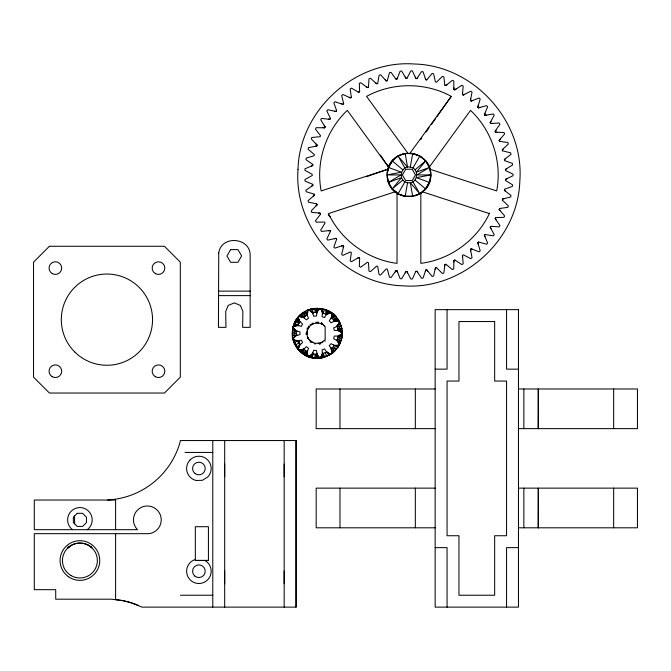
<?xml version="1.0" encoding="UTF-8"?>
<svg xmlns="http://www.w3.org/2000/svg" width="671" height="671" viewBox="0 0 671 671"><rect width="100%" height="100%" fill="white"/><g stroke="black" fill="none" stroke-linecap="round" stroke-linejoin="round"><path stroke-width="1.01" d="M224.684 607.129L224.684 440.545M284.177 583.728L284.177 571.038M284.177 476.804L284.177 464.114M115.605 529.687L115.605 500.038L34.296 500.038L34.296 529.687L137.521 529.687A13.881 13.881 0 0 1 140.793 507.628A13.881 13.881 0 0 1 160.956 517.165A13.881 13.881 0 0 1 145.976 533.688L34.296 533.655L34.296 589.683L55.718 589.683L55.718 599.195L111.638 599.195L123.154 600.721L130.702 602.617L142.034 607.129L296.079 607.129L296.079 440.545L180.424 440.545L179.618 443.741A79.329 79.329 0 0 1 111.487 499.66L107.67 500.038M340.927 325.427L338.914 321.258L334.636 321.09L331.029 322.826L329.243 320.813L331.407 317.442L331.742 313.181L331.113 312.476L324.479 309.348L319.06 308.366M293.512 325.427C291.751 331.415 291.709 338.184 294.661 343.929L295.106 342.244M300.004 351.344C319.06 370.904 352.77 346.06 339.417 322.231C331.365 302.378 299.669 304.827 293.722 324.848L293.034 327.859L296.121 330.82L299.962 331.919L299.962 334.603L296.121 335.701L293.034 338.662L293.311 340.516L294.485 340.155L294.133 342.822C296.263 347.913 300.096 352.283 304.919 354.984L303.929 353.357M325.745 311.126L326.785 310.17L327.104 314.322L328.958 313.29L329 311.218L326.794 314.556L322.466 312.921L322.097 308.752L319.673 308.593L317.089 312.032L312.409 312.82L308.945 309.893L307.108 310.43M327.339 356.083C321.308 358.725 313.894 359.136 307.93 356.234L307.243 352.015L308.526 348.224L306.311 346.697L304.424 348.643L301.422 349.792L301.371 352.569L296.439 347.15L296.045 344.777M298.016 349.155C299.778 352.023 303.812 347.041 305.54 350.74L305.448 355.303L309.39 356.964M322.466 312.921L322.08 316.645L324.596 317.601C326.844 311.537 333.856 311.386 336.532 317.408L335.508 321.04L337.999 319.371L337.639 318.884M505.489 180.465L505.515 179.342L513.047 175.693L513.047 174.158L505.548 170.509L505.456 169.386L512.577 164.991L512.418 163.456L504.575 160.604L504.382 159.488L511 154.389L510.69 152.879L502.596 150.841L502.285 149.759L508.35 143.997L507.88 142.529L499.627 141.338L499.199 140.298L504.642 133.94L504.03 132.531L495.693 132.195L495.164 131.197L499.92 124.32L499.165 122.978L490.811 123.514L490.207 122.567L494.233 115.227L493.344 113.978L485.116 115.345L484.395 114.481L487.649 106.773L486.626 105.615L478.591 107.83L477.777 107.05L480.218 99.04L479.094 98L471.319 101.027L470.43 100.331L472.04 92.112L470.807 91.197L463.393 94.997L462.436 94.401L463.191 86.064L461.866 85.267L454.888 89.83L453.873 89.327L453.764 80.956L452.371 80.302L445.888 85.552L444.831 85.158L443.867 76.846L442.415 76.343L436.502 82.223L435.412 81.937L433.592 73.776L432.099 73.416L426.823 79.883L425.708 79.706L423.065 71.772L421.539 71.579L416.959 78.549L415.827 78.49L412.38 70.866L410.845 70.832L407.012 78.23L405.88 78.297L401.669 71.067L400.134 71.185L397.081 78.977L395.957 79.119L391.025 72.367L389.507 72.636L387.268 80.671L386.177 80.956L380.574 74.749L379.098 75.177L377.698 83.397L376.641 83.8L370.426 78.197L369 78.775L368.446 87.096L367.44 87.599L360.679 82.667L359.32 83.389L359.631 91.726L358.675 92.33L351.453 88.119L350.178 88.975L351.336 97.236L350.455 97.932L342.831 94.485L341.648 95.475L343.653 103.569L342.847 104.357L334.904 101.715L333.831 102.814L336.657 110.656L335.936 111.529L327.775 109.709L326.819 110.916L330.442 118.431L329.805 119.371L321.501 118.406L320.671 119.698L325.074 126.819L324.512 127.8L316.15 127.691L315.462 129.067L320.537 135.676L320.117 136.725L311.78 137.48L311.243 138.922L317.006 144.986L316.662 146.06L308.45 147.67L308.056 149.155L314.38 154.59L314.179 155.706L306.177 158.146L305.942 159.664L312.795 164.42L312.703 165.552L304.995 168.798L304.919 170.333L312.225 174.368L312.25 175.492L304.919 179.518L304.995 181.053L312.678 184.307L312.82 185.431L305.942 190.187L306.177 191.713L314.145 194.154L314.414 195.253L308.056 200.696L308.45 202.181L316.628 203.799L317.006 204.865L311.243 210.937L311.78 212.371L320.117 213.126L320.57 214.166L315.462 220.784L316.15 222.16L324.487 222.076L325.074 223.04L320.671 230.153L321.501 231.453L329.805 230.489L330.459 231.411L326.819 238.935L327.775 240.143L335.936 238.322L336.683 239.178L333.831 247.037L334.904 248.144L342.847 245.494L343.678 246.265L341.648 254.384L342.831 255.366L350.43 251.944L351.361 252.598L350.178 260.876L351.453 261.732L358.675 257.521L359.648 258.109L359.32 266.462L360.679 267.192L367.423 262.277L368.463 262.73L369 271.084L370.426 271.663L376.624 266.085L377.698 266.429L379.098 274.682L380.574 275.11L386.169 268.92L387.276 269.155L389.507 277.215L391.025 277.492L395.957 270.732L397.073 270.908L400.134 278.675L401.669 278.792L405.88 271.596L407.012 271.596L410.845 279.027L412.38 278.985L415.835 271.394L416.959 271.277L421.539 278.28L423.065 278.079L425.716 270.17L426.823 269.935L432.099 276.435L433.592 276.083L435.412 267.914L436.494 267.603L442.415 273.516L443.867 273.005L444.848 264.726L445.88 264.273L452.371 269.549L453.764 268.903L453.89 260.558L454.871 260.004L461.866 264.584L463.191 263.787L462.453 255.483L463.367 254.829L470.807 258.662L472.04 257.739L470.455 249.553L471.302 248.807L479.094 251.86L480.218 250.811L477.802 242.835L478.566 242.005L486.626 244.236L487.649 243.078L484.42 235.395L485.091 234.489L493.344 235.882L494.233 234.624L490.233 227.31L490.811 226.337L499.165 226.882L499.92 225.54L495.19 218.671L495.668 217.647L504.03 217.32L504.642 215.919L499.199 209.562L499.593 208.505L507.88 207.322L508.35 205.854L502.311 200.101L502.571 199.002L510.69 196.98L511 195.471L504.407 190.371L504.55 189.247L512.418 186.395L512.577 184.869L505.489 180.465L505.548 179.342L506.882 178.813M444.789 266.161L444.831 264.701L445.88 264.273M313.231 309.549L314.774 308.392L317.089 312.032L317.224 308.274L312.35 308.752L308.241 309.968M342.118 335.097L342.151 332.036L341.053 331.08L342.093 330.811L342 330.207M341.053 331.08L342.21 333.252L342.093 335.71L341.136 340.516L338.075 341.891L339.266 345.037L334.636 345.431L331.029 343.695L329.243 345.708L330.954 347.821L331.734 351.981L333.076 352.569L336.532 349.113L340.516 342.244M430.639 172.791L429.457 167.616C439.824 199.841 388.056 208.488 387.117 174.93C387.922 142.059 438.54 149.39 429.809 181.262M341.145 330.761L342.093 330.811L342.042 334.754M342.151 334.477L342.059 333.672L341.053 335.433L342.093 335.71L337.849 337.354L337.337 339.367L337.127 340.683L339.417 344.29L339.87 343.552M298.956 319.681L297.907 317.408L299.803 321.501L297.798 325.209L294.485 326.366L293.512 326.031L295.181 321.484L299.04 316.418C303.384 318.876 308.995 315.378 307.662 310.17L307.368 312.627L307.93 310.279L308.819 309.759M456.028 88.949L454.871 89.855L453.873 89.327L453.973 87.859M295.332 343.242L295.181 345.037L298.679 343.175L299.803 345.02L297.907 349.113L297.203 346.546M310.061 341.984L310.715 341.195C306.353 337.874 305.657 330.862 309.289 326.752M306.915 333.252L307.108 331.248M305.993 334.368L307.008 334.267L307.008 332.254M307.377 350.681L305.448 355.303L303.938 353.24M318.23 323.045L318.331 322.03M311.31 166.005L312.678 165.544L312.795 164.42M306.001 355.563L307.93 356.234L307.368 353.885L305.448 355.303L307.268 351.772L305.54 350.74L303.334 354.036L302.864 352.98L304.391 354.674M303.334 354.036L303.888 349.507L303.225 349.247M415.341 77.106L415.827 78.49L416.959 78.582L417.656 77.291M416.959 78.582L415.835 78.465M435.211 269.365L435.412 267.914M322.617 352.535L321.854 355.647L322.097 357.769L320.277 358.037L322.424 353.869L322.08 349.876L324.596 348.912C325.67 351.898 330.459 355.823 333.076 352.569L331.726 350.933L330.954 347.821M397.073 270.908L395.957 270.765L397.073 270.908L397.5 272.283M342.025 334.275C342.193 333.806 337.312 335.634 337.849 337.354L341.732 338.134L337.337 339.367L336.934 340.499L337.505 341.153L341.136 340.516L337.337 339.367L337.505 341.153M388.492 168.488L388.777 166.576M293.722 324.848L292.715 328.387C296.691 328.555 296.666 334.561 296.297 335.315L292.355 335.71C291.239 340.918 297.991 341.933 301.313 340.088L302.571 342.47L299.66 345.238L298.746 340.935L293.294 339.711L292.447 336.322M338.234 346.681L339.635 343.929M504.55 189.247L504.374 190.363L505.607 191.16M92.246 548.182L89.478 545.942M407.557 182.738C417.505 184.802 420.365 168.58 410.308 167.113C400.361 165.058 397.5 181.271 407.557 182.738L405.158 196.318L404.68 196.326M410.308 167.113L412.707 153.533L413.185 153.533M429.457 182.235L430.748 174.93L416.867 174.93L429.406 167.473L416.389 172.212L425.64 160.914L419.954 156.133L424.357 159.505M464.617 94.25L463.367 95.03L462.436 94.401L462.688 92.95M388.056 168.597L387.226 172.791L388.408 167.616L387.117 174.93L388.459 182.378L401.476 177.639L392.2 188.903L402.86 180.029M310.564 357.324L312.35 357.769L313.122 353.877L312.409 353.701L308.945 356.628L308.241 356.553M322.617 313.986L321.728 310.614L322.097 308.752L323.33 313.147L324.479 309.348M315.026 344.324L315.211 343.376L321.166 342.789L325.15 339.769L325.15 326.752L323.732 325.326M314.774 308.392L315.169 312.334L317.006 312.25L316.486 315.974L313.81 316.284L312.25 312.602L313.122 312.636L312.35 308.752M333.311 315.588L334.896 315.588L333.47 319.924L336.532 317.408L334.376 321.141L332.086 318.398L333.076 313.944L332.581 313.583M296.121 330.82L296.297 331.197L292.237 333.252L296.205 333.252L292.355 335.71L292.715 328.387L294.133 323.699L297.798 325.209L299.803 321.501M425.364 271.57L425.708 270.145L426.823 269.968L427.645 271.151M299.3 350.514L298.318 349.289L298.914 346.949L298.318 349.289L298.729 350.027L299.551 350.933L301.422 349.792M502.311 200.101L502.596 199.01L504.013 198.767M472.61 100.407L471.302 101.053L470.43 100.331L470.832 98.914M315.202 146.219L316.662 146.06L316.972 144.978M397.5 77.568L397.081 78.977L395.957 79.119M293.764 325.477L297.169 318.389M310.455 355.571L309.968 357.173L309.767 356.049L310.455 355.571L312.35 357.769L312.25 353.919L313.81 350.22L316.486 350.547L317.224 354.707L317.224 358.247L315.982 357.165L316.62 358.213M299.551 350.933L299.862 349.994L300.583 349.901L301.371 352.569L303.888 349.507L302.025 349.608L301.371 352.569L301.388 351.881L300.918 352.158M297.664 325.611L299.66 321.283L302.571 324.051L301.313 326.433L298.746 325.586L293.512 326.031L297.798 325.209L297.396 325.62L298.746 325.586M338.629 346.093L339.09 345.146M298.016 317.358L301.371 313.944L305.448 311.218L308.526 318.297L306.311 319.824L303.225 317.274L303.888 317.006L301.371 313.944L305.54 315.781L307.251 314.598L305.448 311.218L304.441 312.602L304.391 311.856M343.2 247.649L343.678 246.265L342.847 245.494L341.497 246.072M499.224 209.57L499.593 208.505M316.662 146.06L317.006 144.986L315.907 144.013M294.083 324.949L296.129 319.899M330.954 318.7L333.076 313.944L331.726 315.588M479.941 107.343L478.566 107.855L477.777 107.05L478.322 105.683M316.603 313.256L317.224 311.814L317.224 308.274L315.806 309.507M325.267 313.835L326.785 310.17L326.995 314.389M453.873 89.327L454.888 89.83M334.921 321.074L336.532 317.408L334.636 321.09L333.328 321.384M293.235 326.467L298.318 317.232L299.04 316.418L301.422 316.72L303.334 312.476L307.251 314.598M405.25 272.887L405.88 271.562L407.012 271.621L407.565 272.946M338.687 345.724L339.174 345.095M295.659 321.233L296.808 318.884M296.758 319.757L297.907 317.408L298.478 317.878L298.209 317.282M68.836 547.033L68.509 546.404L67.57 548.182L70.816 545.657M339.031 345.037L338.947 345.565M495.668 217.647L495.164 218.654L496.087 219.794M489.612 213.084C477.089 240.017 450.316 259.643 420.834 263.351L420.834 193.198M393.508 159.505L388.509 167.339L390.79 162.81M427.075 187.05L429.356 182.512L424.357 190.354A21.816 21.816 0 0 0 425.8 188.769L429.356 182.512M316.603 353.265L319.673 357.928L320.746 357.794L321.854 355.647L324.479 357.173L323.33 353.374L326.794 351.965L328.605 353.089L329 355.303L333.076 352.569M316.184 356.888L317.224 358.247L318.088 356.108L319.648 357.903L320.746 357.794L321.728 355.907L322.097 357.769L321.3 356.746M486.509 115.001L485.091 115.37L484.395 114.481L485.074 113.189M296.515 324.135L295.559 325.963L293.294 326.811L294.485 326.366M323.053 127.658L324.512 127.8L325.041 126.802M306.806 328.941L307.695 329.31C310.212 322.717 319.664 320.797 324.521 325.963M327.456 314.103L329 311.218L328.605 313.432L327.104 314.322M322.541 323.305L322.055 324.21L322.952 324.689M337.261 320.184L338.914 321.258C340.231 323.749 336.246 327.322 333.655 327.825L334.309 330.442L338.301 330.585L342 332.715L339.392 331.071L341.732 328.387L341.581 327.792M337.06 321.048L337.999 319.371L339.87 322.961M388.509 167.339L392.074 161.09L397.911 156.133M398.037 193.802L404.965 181.799M412.9 168.06L419.828 156.058M295.601 322.105L297.06 319.631M324.512 127.8L325.074 126.819L324.202 125.636M395.194 271.99L395.957 270.732M299.04 316.418L300.457 314.774M342.151 332.036L342.21 333.252M299.14 316.041L300.004 315.177M490.811 226.337L490.207 227.293L491.021 228.517M300.407 344.106L299.803 345.02L298.746 340.935M492.262 123.305L490.811 123.514L490.233 122.55L491.021 121.342M310.95 342.638L311.495 341.833L315.211 343.376M331.113 312.476L332.413 313.567M420.675 139.643L421.874 137.949M426.077 132.011L429.079 127.767M431.478 124.378L435.68 118.44M436.88 116.746L451.289 96.381C425.406 82.181 392.46 82.181 366.576 96.381L407.834 153.164M331.407 349.079L334.376 345.38M328.371 119.077L329.78 119.354L330.442 118.431M462.436 94.401L463.393 94.997M410.031 153.164L451.289 96.381M429.289 167.146L470.53 110.388C492.061 130.585 502.243 161.946 496.708 190.933L429.977 169.251M300.583 316.62L299.551 315.588L303.888 317.006L301.422 316.72L302.629 315.076M312.409 353.701L313.047 352.837M485.091 234.489L484.395 235.37L485.074 236.67M333.076 313.944L332.741 314.363L329.52 311.537M497.127 132.145L495.668 132.204L495.164 131.197L496.087 130.065M470.43 100.331L471.319 101.027M318.088 310.413L317.224 308.274L318.23 310.254L319.673 308.392L318.28 309.734M340.6 331.768L342.093 330.811L340.012 331.357L338.041 330.509L337.337 327.154L340.314 323.699L340.046 323.145M318.23 310.254L319.757 308.601L320.746 308.727L321.728 310.614M336.657 110.656L335.919 111.503L334.535 111.092M332.413 352.963L331.6 353.676M334.636 321.09L336.515 320.99L337.999 319.371L337.161 319.799M309.197 309.759L309.968 309.348L313.122 312.636L308.945 309.893L307.796 310.228L311.159 309.046M299.618 315.806L302.353 313.214L301.858 313.583M478.566 242.005L477.777 242.81L478.322 244.169M501.061 141.438L499.601 141.355L499.199 140.298L500.239 139.266M477.777 107.05L478.591 107.83M343.653 246.291L342.822 245.519M331.315 317.693L332.086 318.398L334.896 315.588L334.024 316.049M67.57 548.182L69.264 546.722L68.509 546.404L69.331 546.672L68.585 546.462L68.283 547.435M446.936 84.563L445.88 85.578L444.831 85.158M293.311 340.516L293.906 339.945M343.653 103.569L342.822 104.332L341.497 103.779M396.813 156.788L392.292 160.965L402.86 169.83M421.053 193.063L425.8 188.769M331.315 348.828L332.086 348.123L336.532 349.113L333.47 346.597M315.907 205.838L317.006 204.865M333.529 352.158L333.982 351.755L332.741 352.158M419.954 193.726L425.573 188.886L415.014 180.029M415.014 169.83L425.64 160.914M484.395 114.481L485.116 115.345M297.907 349.113L298.478 348.643M470.832 250.937L470.438 249.528L471.319 248.832L472.61 249.453M503.426 148.845L502.285 149.759L502.596 150.841M332.078 353.147L329.52 354.984M470.455 249.553L471.319 248.832M338.704 330.761L341.732 328.387L337.849 329.159L341.136 326.005L337.337 327.154L336.934 326.022L340.314 323.699L338.285 324.353L337.127 325.838L337.337 327.154M90.719 546.84L91.315 546.404L90.216 546.471M349.172 97.22L350.43 97.916L351.336 97.236M87.289 529.687L87.708 529.377A12.296 12.296 0 0 0 88.882 511.461A12.296 12.296 0 0 0 70.933 511.461A12.296 12.296 0 0 0 72.107 529.377L72.527 529.687M69.448 546.58C75.152 542.151 83.649 541.942 89.604 546.018M313.223 196.108L314.414 195.253L314.145 194.154M306.555 354.573L307.662 356.351L308.945 356.628L311.487 354.682L312.35 357.769M357.475 258.369L358.675 257.521M490.207 122.567L490.837 123.498M299.744 344.944L296.439 347.15L296.221 345.498L297.169 348.132M505.607 158.7L504.382 159.488L504.575 160.604M338.301 330.585L341.732 328.387L340.549 328.849M357.475 91.491L358.666 92.304L359.631 91.726M388.459 182.378L400.998 174.93L387.117 174.93L401.476 172.212L388.459 167.473M311.554 186.161L312.82 185.431M338.041 330.509L341.732 328.387M495.164 131.197L495.693 132.195M296.339 335.584L297.295 335.047M311.495 324.689L313.273 323.732L312.904 322.843M321.166 342.789L322.952 341.833M309.792 309.608L310.564 309.197M307.268 338.578L308.174 338.092L308.652 338.989M454.871 260.004L453.873 260.533L453.973 261.992M506.764 168.723L505.456 169.386L505.548 170.509M303.46 349.121L304.424 348.643M366.332 86.643L367.423 87.574L368.446 87.096M195.328 559.471L192.535 560.696A12.296 12.296 0 0 0 188.366 577.572L190.363 580.08A12.296 12.296 0 0 0 207.75 579.744A12.296 12.296 0 0 0 207.414 562.357L204.831 560.453L195.328 560.428L195.328 526.71L208.421 526.71L208.421 560.428L204.831 560.453M499.601 141.355L499.224 140.281M338.075 324.621L340.314 323.699M398.649 155.689L402.6 154.053M415.265 195.806L419.216 194.171M297.664 340.91L294.133 342.822L293.713 341.271M328.958 313.29L330.853 312.56M398.138 155.991L404.68 153.533M413.185 196.326L419.727 193.86M377.698 83.397L376.624 83.766L375.634 82.726M366.383 176.725L387.888 169.251L321.157 190.933C315.622 161.946 325.804 130.585 347.335 110.388L388.576 167.146L387.955 165.158M435.42 267.947L436.494 267.603M334.535 238.759L335.936 238.322L336.683 239.178M320.746 357.794L321.761 357.777M308.945 356.628L310.447 356.209L310.203 356.687L311.159 357.467M91.231 546.462L90.484 546.672L91.315 546.404L90.971 546.672M293.353 328.211L292.715 328.387L293.672 328.572L293.017 327.196M338.041 336.012L334.309 336.079L333.655 338.687L337.127 340.683M322.466 353.592L323.33 353.374L322.424 353.869L324.479 357.173L322.147 354.741M387.268 80.671L386.169 80.931L385.288 79.79M328.371 230.782L329.805 230.489M430.748 174.93L416.389 177.639L429.406 182.386M425.716 270.17L426.823 269.968M298.109 349.197L299.04 350.094L300.583 349.901M299.04 350.094L299.862 349.994M339.392 331.071L342.093 330.811M318.23 343.477L319.237 343.376L319.421 344.324M415.835 271.394L416.959 271.31L417.656 272.56M338.704 342.94L340.314 342.822L338.075 341.891M341.145 335.76L342.093 335.71L340.012 335.156L338.301 335.936L342.093 335.71L339.392 335.441M312.25 353.919L317.006 354.271M405.25 76.972L405.88 78.264L407.012 78.23M305.942 333.252L306.915 333.235M86.869 544.533L87.884 544.533M412.598 153.441L405.267 153.441L412.598 153.441L419.727 155.991M405.267 196.41L412.598 196.41L405.267 196.41L398.138 193.86M218.427 291.13L250.157 291.13M218.427 295.617L250.157 295.617M339.375 322.038L339.786 322.592M334.896 350.933L331.541 349.826L332.086 348.123L334.896 350.933L331.726 350.933L331.742 353.34M309.197 356.762L307.863 356.259M435.16 369.151L447.062 369.151L447.062 309.65M518.457 369.151L506.563 369.151L506.563 309.65M435.16 388.979L316.175 388.979L316.175 428.643L435.16 428.643M518.457 388.979L637.45 388.979L637.45 428.643L518.457 428.643M185.037 452.439L212.782 452.439M435.16 488.136L316.175 488.136L316.175 527.8L435.16 527.8M518.457 488.136L637.45 488.136L637.45 527.8L518.457 527.8M435.16 547.637L447.062 547.637L447.062 607.129M518.457 547.637L506.563 547.637L506.563 607.129M195.328 560.428L208.421 560.428M180.424 595.236L212.782 595.236M318.65 213.118L320.117 213.126L320.57 214.166M334.636 345.431L336.515 345.531L337.999 347.15L333.328 345.137M405.88 271.596L407.012 271.596M336.515 320.99L338.914 321.258M339.895 340.331L341.136 340.516M319.673 308.543L320.746 308.727L321.854 310.866L322.097 308.752L322.038 309.281L321.082 308.735L321.761 308.744M321.493 357.853L319.673 358.121L318.28 356.787M426.823 79.883L425.716 79.681L425.364 78.289M417.278 154.775L412.707 153.533L419.216 155.689M400.587 195.085L405.158 196.318L398.649 194.171M338.285 342.168L340.314 342.822M422.638 191.889L489.36 213.571M296.003 340.642L297.798 341.304L298.679 343.175M298.209 349.247L297.429 346.479M303.46 317.4L304.424 317.878M320.277 308.484L320.746 308.727M298.679 323.347L295.181 321.484L299.744 321.577L296.439 319.371M307.268 327.943L308.174 328.421M313.273 342.789L309.289 339.769M388.777 183.275L392.074 188.769L397.911 193.726L392.292 188.886M296.339 330.937L297.295 331.474M358.666 257.555L359.648 258.109M325.703 355.731L326.785 356.351L325.267 352.686M338.452 320.319L339.417 322.231M335.508 345.481L337.999 347.15M305.54 350.74L307.251 351.923M395.093 191.789L328.505 213.571C341.086 240.277 367.742 259.66 397.031 263.351L397.031 193.198M313.818 357.4L314.774 358.121L315.169 354.179L317.224 358.247L317.106 354.506M499.199 209.562L500.239 210.593M324.521 340.558L325.2 341.237M293.034 327.859L293.672 328.572M328.169 214.661L330.224 216.993M310.061 324.538L310.715 325.326M329.78 230.505L330.459 231.411M312.409 312.82L313.047 313.684M462.436 255.458L462.688 256.901M331.407 317.442L332.086 318.398M380.423 155.135L388.576 167.146L387.846 165.183M303.334 312.476L305.54 315.781M326.995 352.124L329 355.303L327.456 352.418M429.088 166.576L425.8 161.09L429.356 167.339M395.747 191.285L396.813 193.063M404.965 168.06L398.037 156.058L407.557 167.113L405.15 153.458M412.9 181.799L419.828 193.802L410.308 182.738L412.715 196.393M388.509 182.512L392.074 188.769M307.695 337.203L308.174 338.092M311.906 323.305L312.392 324.21M339.308 321.677L338.947 320.956L339.09 321.375M305.716 354.179L306.546 355.823M316.628 203.799L316.972 204.881M320.201 343.082L320.495 344.055M309.968 309.348L310.455 310.95M301.891 351.554L302.353 353.307M298.385 317.509L298.914 319.572M387.226 177.069L388.408 182.235M339.526 322.038L339.635 322.592M308.501 326.098L308.652 327.532M301.187 314.456L301.422 316.72M312.678 184.307L312.795 185.431M316.116 322.03L316.217 323.045M74.498 516.024L74.649 523.866M326.785 310.17L326.794 314.556M613.655 388.979L613.655 428.643M613.655 488.136L613.655 527.8M523.858 388.979L523.858 428.643M523.858 488.136L523.858 527.8M415.332 388.979L415.332 428.643M415.332 488.136L415.332 527.8M339.971 388.979L339.971 428.643M339.971 488.136L339.971 527.8M317.224 321.979L317.224 322.952M296.079 440.545L296.079 607.129M284.177 440.545L284.177 607.129M224.684 463.946L224.684 476.636M224.684 571.038L224.684 583.728M212.782 440.545L212.782 607.129M115.605 533.655L115.605 599.606M115.446 599.58A79.329 79.329 0 0 1 138.033 605.234M298.008 169.478C293.604 228.677 344.139 284.429 403.481 285.854C462.688 290.249 518.431 239.723 519.857 180.373C524.261 121.174 473.734 65.422 414.384 64.005C355.177 59.602 299.434 110.128 298.008 169.478M218.738 252.858L218.427 327.347L225.968 327.347L225.708 311.478L228.224 305.414L234.296 302.898L240.369 305.414L242.885 311.478L242.625 327.347L250.157 327.347L250.157 255.953C251.063 237.459 221.455 234.548 218.738 252.858M307.846 355.898L307.662 356.351L307.528 354.548L307.846 355.898M321.543 322.843L321.166 323.732L322.055 324.21L321.543 322.843M230.631 249.604L226.966 255.953L230.631 262.302L237.962 262.302L241.619 255.953L237.962 249.604L230.631 249.604M405.661 169.26L402.39 174.93L405.661 180.591L412.204 180.591L415.475 174.93L412.204 169.26L405.661 169.26M189.985 460.029L188.098 462.621A12.296 12.296 0 0 0 195.991 480.461L202.357 480.31L207.792 476.997A12.296 12.296 0 0 0 207.373 459.618A12.296 12.296 0 0 0 189.985 460.029M294.644 336.867L292.715 338.134L296.297 335.315L294.644 336.867M49.419 246.274L33.55 262.143L33.55 377.169L49.419 393.03L164.437 393.03L180.306 377.169L180.306 262.143L164.437 246.274L49.419 246.274M77.199 513.323L73.365 517.156L73.365 522.583L77.199 526.416L82.617 526.416L86.45 522.583L86.45 517.156L82.617 513.323L77.199 513.323M294.871 329.83L292.355 330.811L296.297 331.197L294.871 329.83M518.457 309.65L435.16 309.65L435.16 607.129L518.457 607.129L518.457 309.65M494.661 321.552L458.964 321.552L458.964 381.044L447.062 381.044L447.062 535.735L458.964 535.735L458.964 595.236L494.661 595.236L494.661 535.735L506.563 535.735L506.563 381.044L494.661 381.044L494.661 321.552M538.293 428.643L538.293 388.979L538.226 428.643M538.293 527.8L538.293 488.136L538.226 527.8M155.32 273.592A6.349 6.349 0 0 0 164.84 268.09A6.349 6.349 0 0 0 155.32 262.596A6.349 6.349 0 0 0 155.32 273.592M155.32 376.716A6.349 6.349 0 0 0 164.84 371.222A6.349 6.349 0 0 0 155.32 365.72A6.349 6.349 0 0 0 155.32 376.716M52.195 376.716A6.349 6.349 0 0 0 61.715 371.222A6.349 6.349 0 0 0 52.195 365.72A6.349 6.349 0 0 0 52.195 376.716M52.195 273.592A6.349 6.349 0 0 0 61.715 268.09A6.349 6.349 0 0 0 52.195 262.596A6.349 6.349 0 0 0 52.195 273.592M74.674 351.906A45.611 45.611 0 0 0 150.983 331.457A45.611 45.611 0 0 0 95.123 275.596A45.611 45.611 0 0 0 74.674 351.906M71.185 575.643A17.454 17.454 0 0 0 97.362 560.528A17.454 17.454 0 0 0 71.185 545.406A17.454 17.454 0 0 0 71.185 575.643M68.358 576.649A19.828 19.828 0 0 0 99.644 562.474A19.828 19.828 0 0 0 71.722 542.462A19.828 19.828 0 0 0 68.358 576.649M194.716 575.995A6.349 6.349 0 0 0 205.116 572.447A6.349 6.349 0 0 0 196.838 565.217A6.349 6.349 0 0 0 194.716 575.995M195.169 473.651A6.349 6.349 0 0 0 205.2 469.172A6.349 6.349 0 0 0 196.301 462.722A6.349 6.349 0 0 0 195.169 473.651"/></g></svg>
